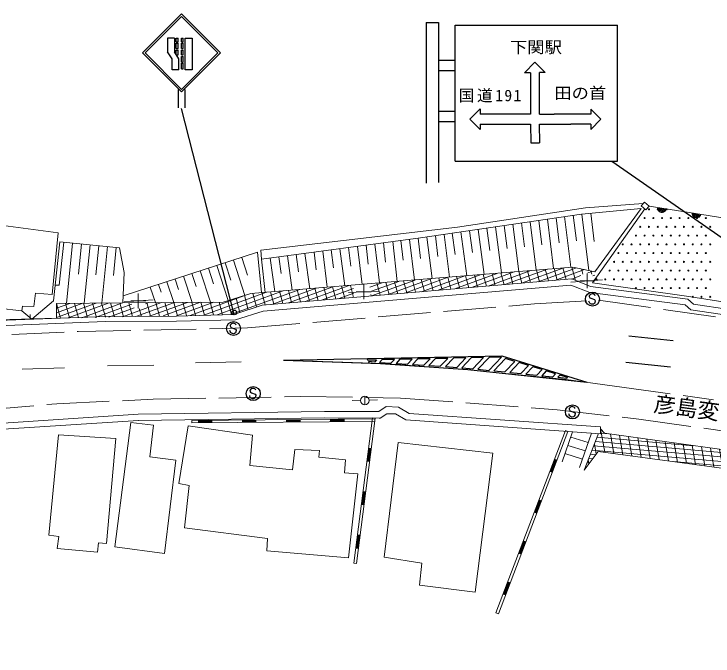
# Model space of a CAD drawing. Units: millimetres, scale not verified. Extents: x 40000 to 680000, y 20000 to 380000.
# Drawn here: x 282767 to 362705, y 268808 to 342184 of the extents above; entities that cross this region are included whole.
import ezdxf
from ezdxf.enums import TextEntityAlignment as Align

# ---------------------------------------------------------------- set-up
doc = ezdxf.new("R2010")
doc.units = ezdxf.units.MM
doc.header["$LTSCALE"] = 1000
doc.linetypes.add('CHAIN', pattern=[18.5, 12, -1.5, 3.5, -1.5])
doc.linetypes.add('DASHED', pattern=[7.5, 6, -1.5])
for name, color, linetype, lineweight in [('M-BMK', 2, 'CHAIN', 13), ('M-STR-STRC', 7, 'Continuous', 25), ('M-WORK', 1, 'Continuous', 13)]:
    doc.layers.add(name, color=color, linetype=linetype, lineweight=lineweight)
doc.styles.add('ＭＳ ゴシック', font='')
doc.styles.get('ＭＳ ゴシック').set_extended_font_data('MS Gothic')

# ---------------------------------------------------------------- blocks, each defined once
blk = doc.blocks.new('plus')
at = {"color": 0, "linetype": 'Continuous', "lineweight": -2}
for p, q in [((0, -1.25), (0, 1.25)), ((-1.25, 0), (1.25, 0))]:
    blk.add_line(p, q, dxfattribs=at)

msp = doc.modelspace()

# ---------------------------------------------------------------- hatches: boundary and pattern name
at = {"layer": 'M-WORK'}
h = msp.add_hatch(dxfattribs=at)
h.set_pattern_fill('USER', color=256, style=0, pattern_type=2)
h.set_pattern_definition([(20, (287628, 309086), (-171.01, 469.8463), []), (105, (287628, 309086), (-965.926, -258.819), [])])
h.paths.add_polyline_path([(287628, 309086), (296154, 309186), (296576, 308520), (297538, 308543), (297889, 309196), (306696, 309250), (309839, 310235), (343262, 312981), (346686, 313261), (349195, 312698), (349136, 311741), (348903, 312413), (348364, 312601), (347637, 312413), (347302, 311608), (346566, 311898), (331943, 310663), (323556, 309954), (323642, 310480), (323320, 311343), (321572, 311199), (321682, 309796), (311143, 308907), (307901, 307838), (287630, 307416)])
h = msp.add_hatch(dxfattribs=at)
h.set_pattern_fill('USER', color=256, style=0, pattern_type=2)
h.set_pattern_definition([(355, (349845, 294775), (43.578, 498.0974), []), (100, (349845, 294775), (-984.808, -173.648), [])])
h.paths.add_polyline_path([(349845, 294775), (349828, 294212), (349607, 294228), (347957, 290067), (349568, 292194), (380684, 288003), (380825, 289567), (402541, 286435), (403536, 286832), (350295, 294260)])

# ---------------------------------------------------------------- linework, layer by layer
at = {"layer": 'M-BMK'}
for p, q in [((303529, 302323), (308736, 302441)), ((313585, 302617), (324880, 302245)), ((324880, 302245), (334027, 301604)), ((283687, 301573), (288542, 301760)), ((293467, 301972), (298744, 302065)), ((334027, 301604), (345931, 300415)), ((345931, 300415), (376335, 296214))]:
    msp.add_line(p, q, dxfattribs=at)
at = {"layer": 'M-STR-STRC'}
for p, q in [((329892, 341225), (329892, 322850)), ((329892, 341225), (331296, 341225)), ((331296, 341225), (331296, 322927)), ((333211, 325368), (333211, 340925)), ((333211, 340925), (351787, 340925)), ((351787, 325368), (351787, 340925)), ((301107, 339430), (300315, 339430)), ((300315, 339430), (300315, 337846)), ((301107, 339430), (301107, 337846)), ((301328, 339430), (301526, 339430)), ((301328, 338992), (301328, 339430)), ((301328, 338992), (301526, 338992)), ((301526, 338992), (301526, 339430)), ((301934, 339430), (302132, 339430)), ((301934, 338992), (301934, 339430)), ((301934, 338992), (302132, 338992)), ((302132, 338992), (302132, 339430)), ((302361, 335801), (302361, 339430)), ((302361, 339430), (303153, 339430)), ((303153, 339430), (303153, 335801)), ((301328, 338847), (301526, 338847)), ((301328, 338225), (301328, 338847)), ((301328, 338225), (301526, 338225)), ((301526, 338225), (301526, 338847)), ((301934, 338847), (302132, 338847)), ((301934, 338225), (301934, 338847)), ((301934, 338225), (302132, 338225)), ((302132, 338225), (302132, 338847)), ((300843, 337054), (300315, 337846)), ((301635, 337054), (301107, 337846)), ((301328, 338040), (301526, 338040)), ((301328, 337518), (301328, 338040)), ((301328, 337518), (301526, 337518)), ((301526, 337518), (301526, 338040)), ((301934, 338040), (302132, 338040)), ((301934, 337518), (301934, 338040)), ((301934, 337518), (302132, 337518)), ((302132, 337518), (302132, 338040)), ((300843, 335801), (300843, 337054)), ((301635, 335801), (301635, 337054)), ((301934, 337312), (302132, 337312)), ((301934, 336690), (301934, 337312)), ((301934, 336690), (302132, 336690)), ((301934, 336545), (302132, 336545)), ((301934, 335923), (301934, 336545)), ((302132, 336690), (302132, 337312)), ((302132, 335923), (302132, 336545)), ((331296, 336908), (333211, 336908)), ((341133, 335463), (342336, 336666)), ((342336, 336666), (343506, 335496)), ((301635, 335801), (300843, 335801)), ((301934, 335923), (302132, 335923)), ((303153, 335801), (302361, 335801)), ((331296, 335738), (333211, 335738)), ((341843, 335463), (341133, 335463)), ((341843, 335463), (341848, 332090)), ((343506, 335496), (342846, 335496)), ((342846, 330746), (342846, 335496)), ((301596, 331471), (301596, 333571)), ((302296, 333571), (302296, 331471)), ((341848, 332090), (341850, 330746)), ((301877, 331381), (307901, 307838)), ((333211, 331058), (331296, 331058)), ((334889, 330161), (336059, 331331)), ((336059, 331331), (336059, 330746)), ((349884, 330152), (348714, 331322)), ((348714, 331322), (348714, 330746)), ((336059, 328991), (334889, 330161)), ((337863, 330746), (336059, 330746)), ((341850, 330746), (337863, 330746)), ((342846, 330746), (344552, 330746)), ((348714, 330746), (344552, 330746)), ((348714, 328982), (349884, 330152)), ((331296, 329888), (333211, 329888)), ((336091, 329576), (336091, 328991)), ((336091, 329576), (339767, 329576)), ((339767, 329576), (341851, 329576)), ((341851, 329576), (341853, 327464)), ((342843, 329576), (342846, 327464)), ((342846, 329576), (346457, 329576)), ((348714, 329576), (346457, 329576)), ((348714, 329576), (348714, 328982)), ((341853, 327464), (342846, 327464)), ((333211, 325368), (351787, 325368)), ((351118, 325368), (377170, 307237)), ((348759, 310173), (348654, 310098)), ((348892, 310199), (348759, 310173)), ((348985, 310186), (348892, 310199)), ((349100, 310128), (348985, 310186)), ((348541, 309277), (348509, 309365)), ((348551, 309987), (348539, 309897)), ((348539, 309897), (348607, 309751)), ((348654, 310098), (348551, 309987)), ((348607, 309751), (348728, 309692)), ((348728, 309692), (349154, 309541)), ((349188, 310069), (349100, 310128)), ((349154, 309541), (349218, 309403)), ((349215, 309979), (349188, 310069)), ((349218, 309403), (349194, 309221)), ((348608, 309135), (348541, 309277)), ((348690, 309076), (348608, 309135)), ((348807, 309016), (348690, 309076)), ((348904, 309002), (348807, 309016)), ((349038, 309025), (348904, 309002)), ((349137, 309102), (349038, 309025)), ((349194, 309221), (349137, 309102)), ((307507, 306625), (307494, 306534)), ((307494, 306534), (307563, 306388)), ((307610, 306736), (307507, 306625)), ((307563, 306388), (307684, 306329)), ((307715, 306810), (307610, 306736)), ((307684, 306329), (308109, 306179)), ((307848, 306837), (307715, 306810)), ((307940, 306824), (307848, 306837)), ((308056, 306766), (307940, 306824)), ((308144, 306706), (308056, 306766)), ((308109, 306179), (308174, 306040)), ((308171, 306617), (308144, 306706)), ((307496, 305914), (307465, 306002)), ((307563, 305772), (307496, 305914)), ((307646, 305713), (307563, 305772)), ((307763, 305653), (307646, 305713)), ((307859, 305639), (307763, 305653)), ((307993, 305662), (307859, 305639)), ((308093, 305739), (307993, 305662)), ((308150, 305858), (308093, 305739)), ((308174, 306040), (308150, 305858)), ((358163, 304833), (353097, 305349)), ((313585, 302617), (338552, 303098)), ((338552, 303098), (348289, 300089)), ((313585, 302617), (324689, 302252)), ((323109, 302800), (323186, 302652)), ((323186, 302652), (324239, 302672)), ((323986, 302405), (323290, 302450)), ((323290, 302450), (323370, 302295)), ((324239, 302672), (323986, 302405)), ((324872, 302684), (324571, 302367)), ((324571, 302367), (325870, 302283)), ((324689, 302252), (334658, 301541)), ((326277, 302711), (324872, 302684)), ((325870, 302283), (326277, 302711)), ((326909, 302723), (326455, 302245)), ((326455, 302245), (327754, 302161)), ((328314, 302750), (326909, 302723)), ((327754, 302161), (328314, 302750)), ((328946, 302763), (328339, 302123)), ((330351, 302790), (328946, 302763)), ((329638, 302039), (330351, 302790)), ((330983, 302802), (330223, 302001)), ((332389, 302829), (330983, 302802)), ((331522, 301917), (332389, 302829)), ((333021, 302841), (332107, 301879)), ((334426, 302868), (333021, 302841)), ((333406, 301795), (334426, 302868)), ((335058, 302880), (333991, 301757)), ((336463, 302907), (335058, 302880)), ((335252, 301633), (336463, 302907)), ((337095, 302920), (335819, 301576)), ((337079, 301450), (338500, 302947)), ((338500, 302947), (337095, 302920)), ((338989, 302808), (337646, 301393)), ((338905, 301268), (340058, 302481)), ((340058, 302481), (338989, 302808)), ((340540, 302335), (339472, 301211)), ((341609, 302009), (340540, 302335)), ((352718, 302382), (357855, 301855)), ((328339, 302123), (329638, 302039)), ((330223, 302001), (331522, 301917)), ((332107, 301879), (333406, 301795)), ((333991, 301757), (334040, 301754)), ((334040, 301754), (335252, 301633)), ((334658, 301541), (348289, 300089)), ((335819, 301576), (337079, 301450)), ((337646, 301393), (338905, 301268)), ((340732, 301085), (341609, 302009)), ((342090, 301862), (341299, 301029)), ((343160, 301536), (342090, 301862)), ((342559, 300903), (343160, 301536)), ((343641, 301389), (343126, 300846)), ((344711, 301063), (343641, 301389)), ((339472, 301211), (340732, 301085)), ((341299, 301029), (342559, 300903)), ((343126, 300846), (344385, 300720)), ((344385, 300720), (344711, 301063)), ((345192, 300916), (344952, 300664)), ((344952, 300664), (345913, 300568)), ((346111, 300636), (345192, 300916)), ((345913, 300568), (346111, 300636)), ((309762, 299186), (309749, 299095)), ((309749, 299095), (309817, 298949)), ((309864, 299297), (309762, 299186)), ((309969, 299371), (309864, 299297)), ((310102, 299398), (309969, 299371)), ((310195, 299385), (310102, 299398)), ((310310, 299327), (310195, 299385)), ((310398, 299267), (310310, 299327)), ((310425, 299178), (310398, 299267)), ((309751, 298475), (309719, 298563)), ((309818, 298333), (309751, 298475)), ((309817, 298949), (309938, 298890)), ((309900, 298274), (309818, 298333)), ((310017, 298214), (309900, 298274)), ((309938, 298890), (310364, 298740)), ((310114, 298201), (310017, 298214)), ((310248, 298223), (310114, 298201)), ((310348, 298300), (310248, 298223)), ((310404, 298420), (310348, 298300)), ((310364, 298740), (310428, 298601)), ((310428, 298601), (310404, 298420)), ((346258, 297094), (346245, 297003)), ((346245, 297003), (346314, 296857)), ((346361, 297205), (346258, 297094)), ((346314, 296857), (346435, 296798)), ((346466, 297279), (346361, 297205)), ((346435, 296798), (346860, 296647)), ((346599, 297306), (346466, 297279)), ((346691, 297293), (346599, 297306)), ((346807, 297235), (346691, 297293)), ((346895, 297175), (346807, 297235)), ((346860, 296647), (346925, 296509)), ((346922, 297086), (346895, 297175)), ((346247, 296383), (346216, 296471)), ((346314, 296241), (346247, 296383)), ((346397, 296182), (346314, 296241)), ((346514, 296122), (346397, 296182)), ((346610, 296108), (346514, 296122)), ((346744, 296131), (346610, 296108)), ((346844, 296208), (346744, 296131)), ((346901, 296327), (346844, 296208)), ((346925, 296509), (346901, 296327))]:
    msp.add_line(p, q, dxfattribs=at)
for points in [[(301934, 342184), (306389, 337729), (301934, 333274), (297480, 337729)], [(301934, 341887), (306092, 337729), (301934, 333571), (297777, 337729)]]:
    msp.add_lwpolyline(points, close=True, dxfattribs=at)
for centre, radius in [((348917, 309598), 800), ((307961, 308081), 266), ((307873, 306236), 800), ((310128, 298797), 800), ((346624, 296705), 800)]:
    msp.add_circle(centre, radius, dxfattribs=at)
at = {"layer": 'M-WORK'}
for p, q in [((333481, 317835), (348140, 320039)), ((354496, 319969), (347647, 319312)), ((348140, 320039), (354733, 320516)), ((354916, 319899), (348930, 311449)), ((349195, 312698), (354496, 319969)), ((355390, 320235), (389284, 314858)), ((273391, 319048), (287815, 317178)), ((347647, 319312), (329259, 316592)), ((345740, 319030), (346459, 313242)), ((346730, 319176), (347087, 316268)), ((347715, 319319), (348505, 312853)), ((348715, 319415), (349098, 316193)), ((340794, 318298), (341148, 315591)), ((341783, 318445), (342498, 312917)), ((342773, 318591), (343128, 315816)), ((343762, 318737), (344479, 313080)), ((344751, 318884), (345108, 316042)), ((310988, 315184), (333481, 317835)), ((334859, 317416), (335205, 314913)), ((335848, 317561), (336552, 312429)), ((336837, 317713), (337187, 315139)), ((337826, 317859), (338535, 312592)), ((338815, 318005), (339167, 315365)), ((339805, 318152), (340517, 312755)), ((287815, 317178), (287135, 310118)), ((329259, 316592), (311082, 314152)), ((329000, 316557), (329245, 314248)), ((329966, 316696), (330580, 311939)), ((330955, 316843), (331235, 314465)), ((331942, 316989), (332579, 312103)), ((332880, 317127), (333225, 314683)), ((333869, 317272), (334569, 312266)), ((287299, 309415), (288003, 316146)), ((287943, 311179), (288481, 316098)), ((288003, 316146), (294852, 315466)), ((289476, 316000), (288791, 309101)), ((290471, 315901), (290129, 312451)), ((291466, 315802), (290803, 309125)), ((323037, 315757), (323275, 313596)), ((324037, 315891), (324584, 311447)), ((325029, 316024), (325265, 313813)), ((326079, 316165), (326583, 311611)), ((327010, 316290), (327255, 314030)), ((328007, 316424), (328581, 311775)), ((292461, 315703), (292130, 312365)), ((293457, 315604), (292816, 309150)), ((294452, 315505), (294131, 312279)), ((294852, 315466), (295368, 312628)), ((311082, 314152), (310988, 315184)), ((317086, 314958), (317305, 312944)), ((318072, 315090), (318589, 310954)), ((319043, 315221), (319295, 313162)), ((320045, 315355), (320588, 311118)), ((321030, 315487), (321285, 313379)), ((322031, 315622), (322586, 311283)), ((295240, 309954), (310613, 314950)), ((308820, 314367), (309475, 312352)), ((310613, 314950), (311066, 310337)), ((312073, 314287), (312595, 310462)), ((313064, 314423), (313325, 312510)), ((314054, 314558), (314593, 310626)), ((315046, 314684), (315315, 312727)), ((316038, 314817), (316591, 310790)), ((305967, 313440), (307270, 309430)), ((306918, 313749), (307570, 311744)), ((307869, 314058), (309179, 310029)), ((311487, 310371), (311082, 314152)), ((295368, 312628), (295203, 309180)), ((304065, 312822), (305229, 309241)), ((305016, 313131), (305598, 311341)), ((330033, 311901), (346686, 313261)), ((346686, 313261), (349195, 312698)), ((301212, 311895), (301597, 310710)), ((302163, 312204), (303130, 309229)), ((303114, 312513), (303598, 311025)), ((309839, 310235), (330033, 311901)), ((325121, 310087), (346566, 311898)), ((346448, 311546), (350055, 311807)), ((346566, 311898), (348710, 311053)), ((287485, 311188), (287943, 311179)), ((298359, 310968), (298932, 309203)), ((299310, 311277), (299597, 310394)), ((300261, 311586), (301031, 309216)), ((325180, 309389), (346461, 311187)), ((346461, 311187), (348619, 310358)), ((348710, 311053), (359820, 309602)), ((348930, 311449), (359937, 309906)), ((285212, 310282), (285024, 308758)), ((287135, 310118), (285212, 310282)), ((306696, 309250), (309839, 310235)), ((321011, 310371), (324534, 310517)), ((348619, 310358), (359517, 308936)), ((283664, 308242), (272288, 309508)), ((284792, 307308), (287299, 309415)), ((295373, 309290), (298677, 309519)), ((311143, 308907), (325121, 310087)), ((311280, 308216), (325180, 309389)), ((359820, 309602), (360482, 309019)), ((359937, 309906), (374990, 307540)), ((283734, 308781), (283664, 308242)), ((285024, 308758), (283734, 308781)), ((287628, 309086), (295203, 309180)), ((287630, 307416), (287628, 309086)), ((295203, 309180), (306696, 309250)), ((307901, 307838), (311143, 308907)), ((359517, 308936), (360174, 308357)), ((360482, 309019), (374959, 306876)), ((283664, 308242), (284792, 307308)), ((284632, 307335), (284618, 307835)), ((287630, 307416), (287617, 307916)), ((301364, 307659), (307901, 307838)), ((308105, 307216), (311280, 308216)), ((360174, 308357), (374857, 306184)), ((287630, 307416), (266469, 306844)), ((280016, 307127), (293207, 307628)), ((280038, 306528), (293220, 307028)), ((293207, 307628), (301364, 307659)), ((293220, 307028), (301366, 307059)), ((301366, 307059), (308105, 307216)), ((322887, 297505), (322887, 298505)), ((322391, 298062), (321457, 298005)), ((323387, 298032), (324324, 298093)), ((296962, 296440), (318259, 296745)), ((318259, 296745), (324474, 296745)), ((324474, 296745), (325318, 297332)), ((325318, 297332), (326749, 297238)), ((326749, 297238), (327945, 296534)), ((279840, 295314), (296962, 296440)), ((296972, 295740), (318269, 296045)), ((324015, 295929), (303116, 295741)), ((308895, 295793), (308898, 295493)), ((310438, 295507), (310435, 295807)), ((313935, 295838), (313938, 295538)), ((315476, 295792), (313936, 295778)), ((315478, 295552), (315475, 295852)), ((318259, 296045), (324512, 295986)), ((318975, 295883), (318978, 295583)), ((320515, 295837), (318975, 295823)), ((320516, 295777), (318976, 295763)), ((320518, 295597), (320515, 295897)), ((323766, 296029), (321631, 279437)), ((324064, 295991), (321929, 279398)), ((324064, 295991), (323766, 296029)), ((324017, 295629), (324015, 295929)), ((324654, 295982), (324512, 295986)), ((325412, 296503), (324654, 295982)), ((326378, 296475), (325412, 296503)), ((327582, 295795), (326378, 296475)), ((349828, 294212), (327582, 295795)), ((327945, 296534), (349852, 294986)), ((279886, 294616), (297008, 295742)), ((294309, 281296), (296125, 295502)), ((296125, 295502), (298705, 295173)), ((298705, 295173), (298299, 291561)), ((301611, 288536), (302675, 295119)), ((302675, 295119), (310055, 294040)), ((303118, 295441), (303116, 295741)), ((324017, 295629), (303118, 295441)), ((303855, 295748), (303858, 295448)), ((305396, 295702), (303856, 295688)), ((305397, 295642), (303857, 295628)), ((305397, 295582), (303857, 295568)), ((305398, 295522), (303858, 295508)), ((305398, 295462), (305395, 295762)), ((310436, 295747), (308896, 295733)), ((310436, 295687), (308896, 295673)), ((310437, 295627), (308897, 295613)), ((310437, 295567), (308897, 295553)), ((315476, 295732), (313936, 295718)), ((315477, 295672), (313937, 295658)), ((315477, 295612), (313937, 295598)), ((320516, 295717), (318977, 295703)), ((320517, 295657), (318977, 295643)), ((349852, 294986), (349828, 294212)), ((345822, 294584), (337882, 273726)), ((346103, 294477), (338162, 273620)), ((345445, 290999), (346653, 294438)), ((346103, 294477), (345822, 294584)), ((347450, 290366), (348825, 294284)), ((349607, 294228), (347957, 290067)), ((349845, 294775), (350295, 294260)), ((350295, 294260), (370075, 291555)), ((286736, 282602), (287867, 294087)), ((287867, 294087), (294411, 293664)), ((294411, 293664), (293350, 281679)), ((310055, 294040), (309742, 290568)), ((346439, 293830), (348444, 293197)), ((325110, 280093), (326693, 293216)), ((326693, 293216), (337529, 291985)), ((346108, 292886), (348113, 292253)), ((314621, 290084), (314871, 292414)), ((314871, 292414), (317717, 292288)), ((317717, 292288), (317639, 291538)), ((323379, 292550), (323188, 291062)), ((323439, 292542), (323247, 291054)), ((323498, 292534), (323307, 291047)), ((323617, 292519), (323320, 292557)), ((323558, 292527), (323366, 291039)), ((337529, 291985), (335488, 276118)), ((345776, 291943), (347782, 291310)), ((347957, 290067), (349568, 292194)), ((349568, 292194), (363969, 290239)), ((298299, 291561), (301285, 291186)), ((301285, 291186), (299985, 280530)), ((317639, 291538), (320688, 291241)), ((320688, 291241), (320578, 289755)), ((323128, 291070), (323426, 291031)), ((344633, 291292), (344099, 289890)), ((344689, 291270), (344156, 289868)), ((344745, 291249), (344212, 289847)), ((344801, 291228), (344268, 289826)), ((344857, 291206), (344577, 291313)), ((309742, 290568), (314621, 290084)), ((320578, 289755), (322095, 289630)), ((322095, 289630), (321032, 280045)), ((344043, 289911), (344324, 289804)), ((302784, 288278), (301611, 288536)), ((302268, 283470), (302784, 288278)), ((322741, 287591), (322550, 286103)), ((322801, 287583), (322609, 286095)), ((322860, 287575), (322669, 286088)), ((322979, 287560), (322682, 287598)), ((322920, 287568), (322728, 286080)), ((342854, 286619), (342320, 285217)), ((342910, 286597), (342377, 285196)), ((342966, 286576), (342433, 285174)), ((343022, 286555), (342489, 285153)), ((343078, 286533), (342798, 286640)), ((322490, 286111), (322788, 286072)), ((342264, 285238), (342545, 285132)), ((311744, 282250), (302268, 283470)), ((287893, 282461), (286736, 282602)), ((287705, 281101), (287893, 282461)), ((311673, 280843), (311744, 282250)), ((322103, 282632), (321911, 281144)), ((322162, 282624), (321971, 281136)), ((322222, 282616), (322030, 281129)), ((322341, 282601), (322043, 282639)), ((322281, 282609), (322090, 281121)), ((292443, 281726), (292302, 280663)), ((293350, 281679), (292443, 281726)), ((341075, 281946), (340542, 280544)), ((341131, 281925), (340598, 280523)), ((341187, 281903), (340654, 280501)), ((341243, 281882), (340710, 280480)), ((341300, 281861), (341019, 281967)), ((292302, 280663), (287705, 281101)), ((299985, 280530), (294309, 281296)), ((321032, 280045), (311673, 280843)), ((321852, 281151), (322150, 281113)), ((329402, 279425), (325110, 280093)), ((340485, 280566), (340766, 280459)), ((321929, 279398), (321631, 279437)), ((329156, 276892), (329402, 279425)), ((335488, 276118), (329156, 276892)), ((339296, 277273), (338763, 275871)), ((339352, 277252), (338819, 275850)), ((339408, 277230), (338875, 275829)), ((339464, 277209), (338931, 275807)), ((339521, 277188), (339240, 277295)), ((338707, 275893), (338987, 275786)), ((338162, 273620), (337882, 273726))]:
    msp.add_line(p, q, dxfattribs=at)
msp.add_lwpolyline([(354882, 320685), (354507, 320261), (355014, 319812), (355390, 320235)], close=True, dxfattribs=at)
at = {"layer": 'M-WORK', "linetype": 'DASHED'}
for points in [[(266560, 306246), (267532, 304898), (290119, 305883), (309469, 306306), (342282, 309050), (349623, 309472), (387689, 304030), (404952, 301497), (413395, 300372), (416702, 299996), (420854, 300676), (423879, 302201), (426483, 305250), (427655, 307220), (428200, 308437), (427964, 309528)], [(66918, 266953), (97828, 273386), (115255, 276412), (134206, 279343), (151163, 281923), (172132, 284316), (206070, 288279), (243855, 292806), (279060, 296911), (287668, 297638), (298691, 298154), (315485, 298459), (326954, 298294), (344873, 296934), (354231, 295879), (391805, 290625), (404085, 288856)]]:
    msp.add_lwpolyline(points, dxfattribs=at)
at = {"layer": 'M-WORK'}
for centre, radius in [((355383, 319856), 60), ((356383, 319856), 60), ((357383, 319856), 60), ((354883, 318856), 60), ((355883, 318856), 60), ((356883, 318856), 60), ((357883, 318856), 60), ((358883, 318856), 60), ((359883, 318856), 60), ((360883, 318856), 60), ((361883, 318856), 60), ((354383, 317856), 60), ((355383, 317856), 60), ((356383, 317856), 60), ((357383, 317856), 60), ((358383, 317856), 60), ((359383, 317856), 60), ((360383, 317856), 60), ((361383, 317856), 60), ((362383, 317856), 60), ((353883, 316856), 60), ((354883, 316856), 60), ((355883, 316856), 60), ((356883, 316856), 60), ((357883, 316856), 60), ((358883, 316856), 60), ((359883, 316856), 60), ((360883, 316856), 60), ((361883, 316856), 60), ((352383, 315856), 60), ((353383, 315856), 60), ((354383, 315856), 60), ((355383, 315856), 60), ((356383, 315856), 60), ((357383, 315856), 60), ((358383, 315856), 60), ((359383, 315856), 60), ((360383, 315856), 60), ((361383, 315856), 60), ((362383, 315856), 60), ((351883, 314856), 60), ((352883, 314856), 60), ((353883, 314856), 60), ((354883, 314856), 60), ((355883, 314856), 60), ((356883, 314856), 60), ((357883, 314856), 60), ((358883, 314856), 60), ((359883, 314856), 60), ((360883, 314856), 60), ((361883, 314856), 60), ((351383, 313856), 60), ((352383, 313856), 60), ((353383, 313856), 60), ((354383, 313856), 60), ((355383, 313856), 60), ((356383, 313856), 60), ((357383, 313856), 60), ((358383, 313856), 60), ((359383, 313856), 60), ((360383, 313856), 60), ((361383, 313856), 60), ((362383, 313856), 60), ((350883, 312856), 60), ((351883, 312856), 60), ((352883, 312856), 60), ((353883, 312856), 60), ((354883, 312856), 60), ((355883, 312856), 60), ((356883, 312856), 60), ((357883, 312856), 60), ((358883, 312856), 60), ((359883, 312856), 60), ((360883, 312856), 60), ((361883, 312856), 60), ((349383, 311856), 60), ((350383, 311856), 60), ((351383, 311856), 60), ((352383, 311856), 60), ((353383, 311856), 60), ((354383, 311856), 60), ((355383, 311856), 60), ((356383, 311856), 60), ((357383, 311856), 60), ((358383, 311856), 60), ((359383, 311856), 60), ((360383, 311856), 60), ((361383, 311856), 60), ((362383, 311856), 60), ((353883, 310856), 60), ((354883, 310856), 60), ((355883, 310856), 60), ((356883, 310856), 60), ((357883, 310856), 60), ((358883, 310856), 60), ((359883, 310856), 60), ((360883, 310856), 60), ((361883, 310856), 60), ((360383, 309856), 60), ((361383, 309856), 60), ((362383, 309856), 60), ((322887, 298005), 500)]:
    msp.add_circle(centre, radius, dxfattribs=at)
for centre, radius in [((356871, 320000), 500), ((356871, 320000), 400), ((356871, 320000), 300), ((356871, 320000), 200), ((356871, 320000), 100), ((360822, 319374), 500), ((360822, 319374), 400), ((360822, 319374), 300), ((360822, 319374), 200), ((360822, 319374), 100)]:
    msp.add_arc(centre, radius, 170.98478, 350.98478, dxfattribs=at)

# ---------------------------------------------------------------- block references
at = {"layer": 'M-WORK', "xscale": 680, "yscale": 680}
for p in [(348323, 311682), (322760, 310444), (296978, 309401)]:
    msp.add_blockref('plus', p, dxfattribs=at)

# ---------------------------------------------------------------- texts
at = {"layer": 'M-STR-STRC', "style": 'ＭＳ ゴシック', "width": 1.1}
msp.add_text('下関駅', height=1320, dxfattribs=at).set_placement((342453, 338388), align=Align.MIDDLE_CENTER)
msp.add_text('田の首', height=1320, dxfattribs=at).set_placement((350492, 332084), align=Align.BOTTOM_RIGHT)
at = {"layer": 'M-STR-STRC', "insert": (340922, 332068), "char_height": 1320, "attachment_point": 9, "style": 'ＭＳ ゴシック'}
msp.add_mtext('\\T1.16;国道191', dxfattribs=at)
at = {"layer": 'M-WORK', "style": 'ＭＳ ゴシック'}
msp.add_text('彦島変電所バス停', height=1833, rotation=352.443, dxfattribs=at).set_placement((355785, 296227), align=Align.BOTTOM_LEFT)

doc.saveas('drawing.dxf')
